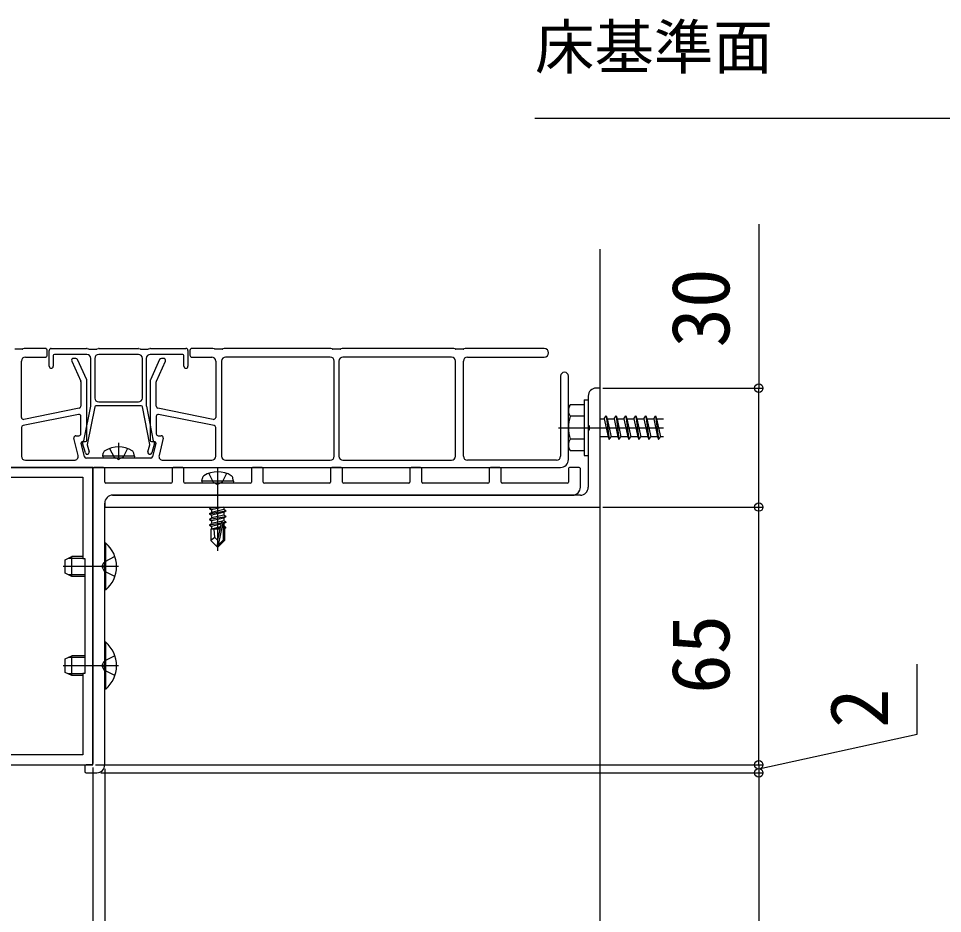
# Model space of a CAD drawing. Units: millimetres, scale not verified. Extents: x -875 to 875, y -1304 to 1296.
# Drawn here: x -334.8 to -101.6, y 373.9 to 599.6 of the extents above; entities that cross this region are included whole.
import ezdxf
from ezdxf.enums import TextEntityAlignment as Align

# ---------------------------------------------------------------- set-up
doc = ezdxf.new("R2010")
doc.units = ezdxf.units.MM
doc.header["$LTSCALE"] = 8
for name, color, linetype in [('0-1_USER1', 3, 'Continuous'), ('0-2_YKK_11', 7, 'Continuous'), ('0-4_YKK_12', 2, 'Continuous'), ('0-5_YKK_13', 4, 'Continuous'), ('0-6_YKK_D', 6, 'Continuous'), ('0-8_YSS_K', 3, 'Continuous')]:
    doc.layers.add(name, color=color, linetype=linetype)
doc.styles.add('ＭＳ ゴシック', font='')
doc.styles.get('ＭＳ ゴシック').set_extended_font_data('MS Gothic')

msp = doc.modelspace()

# ---------------------------------------------------------------- linework, layer by layer
at = {"layer": '0-2_YKK_11'}
for p, q in [((-193, 479.351), (-311, 479.351)), ((-313, 477.351), (-313, 476.351))]:
    msp.add_line(p, q, dxfattribs=at)
for points in [[(-313, 476.351), (-188, 476.351), (-188, 506.351), (-189, 506.351)], [(-191, 504.351), (-191, 497.093), (-190.813, 496.815), (-190.813, 495.888), (-191, 495.61), (-191, 481.351)]]:
    msp.add_lwpolyline(points, dxfattribs=at)
for points in [[(-316, 411.351), (-316, 486.351), (-391, 486.351), (-391, 411.351)], [(-339, 413.351), (-368, 413.351), (-368, 413.851), (-388.5, 413.851), (-388.5, 434.351), (-389, 434.351), (-389, 463.351), (-388.5, 463.351), (-388.5, 483.851), (-368, 483.851), (-368, 484.351), (-339, 484.351), (-339, 483.851), (-318.5, 483.851), (-318.5, 463.351), (-318, 463.351), (-318, 434.351), (-318.5, 434.351), (-318.5, 413.851), (-339, 413.851)]]:
    msp.add_lwpolyline(points, close=True, dxfattribs=at)
for centre, start, end in [((-189, 504.351), 90.00001, 179.99999), ((-193, 481.351), 270.00001, 359.99999), ((-311, 477.351), 90.00001, 179.99999)]:
    msp.add_arc(centre, 2, start, end, dxfattribs=at)
at = {"layer": '0-4_YKK_12'}
msp.add_line((358, 574.3), (-204.5, 574.3), dxfattribs=at)
at = {"layer": '0-5_YKK_13'}
for p, q in [((-333.823, 516.201), (-335.677, 516.201)), ((-333.32, 516.33), (-333.68, 516.222)), ((-328, 516.351), (-333.177, 516.351)), ((-327.5, 514.651), (-327.5, 515.851)), ((-327, 511.851), (-327, 515.851)), ((-326.5, 516.351), (-317.573, 516.351)), ((-317.43, 516.33), (-317.07, 516.222)), ((-316.927, 516.201), (-315.073, 516.201)), ((-314.93, 516.222), (-314.57, 516.33)), ((-314.427, 516.351), (-304.573, 516.351)), ((-304.43, 516.33), (-304.07, 516.222)), ((-303.927, 516.201), (-302.073, 516.201)), ((-301.93, 516.222), (-301.57, 516.33)), ((-301.427, 516.351), (-292.5, 516.351)), ((-292, 515.851), (-292, 511.851)), ((-291.5, 515.851), (-291.5, 514.651)), ((-285.823, 516.351), (-291, 516.351)), ((-285.32, 516.222), (-285.68, 516.33)), ((-283.323, 516.201), (-285.177, 516.201)), ((-282.82, 516.33), (-283.18, 516.222)), ((-256.073, 516.351), (-282.677, 516.351)), ((-255.57, 516.222), (-255.93, 516.33)), ((-253.573, 516.201), (-255.427, 516.201)), ((-253.07, 516.33), (-253.43, 516.222)), ((-225.073, 516.351), (-252.927, 516.351)), ((-224.57, 516.222), (-224.93, 516.33)), ((-222.573, 516.201), (-224.427, 516.201)), ((-222.07, 516.33), (-222.43, 516.222)), ((-202.1, 516.351), (-221.927, 516.351)), ((-334, 498.961), (-334, 513.151)), ((-333, 514.151), (-328, 514.151)), ((-326, 514.551), (-326, 511.851)), ((-317.5, 514.851), (-325.7, 514.851)), ((-321.326, 513.144), (-319.045, 508.125)), ((-320.322, 513.851), (-320.871, 513.851)), ((-317.545, 508.45), (-319.867, 513.558)), ((-316.5, 501.881), (-316.5, 513.851)), ((-315.5, 513.851), (-315.5, 503.851)), ((-303.5, 503.851), (-303.5, 513.851)), ((-302.5, 513.851), (-302.5, 501.881)), ((-293.3, 514.851), (-301.5, 514.851)), ((-299.133, 513.558), (-301.455, 508.439)), ((-299.955, 508.115), (-297.673, 513.145)), ((-298.129, 513.851), (-298.678, 513.851)), ((-293, 511.851), (-293, 514.551)), ((-291, 514.151), (-286, 514.151)), ((-285, 513.151), (-285, 498.961)), ((-283.5, 513.151), (-283.5, 489.151)), ((-256.1, 514.151), (-282.5, 514.151)), ((-255.1, 489.151), (-255.1, 513.151)), ((-253.9, 513.151), (-253.9, 489.151)), ((-225.5, 514.151), (-252.9, 514.151)), ((-224.5, 489.151), (-224.5, 513.151)), ((-222.5, 489.151), (-222.5, 513.151)), ((-221.5, 514.151), (-202.1, 514.151)), ((-317.5, 493.151), (-317.5, 508.243)), ((-301.5, 508.232), (-301.5, 493.151)), ((-198, 509.351), (-198, 489.151)), ((-196, 488.351), (-196, 509.351)), ((-319, 507.918), (-319, 501.761)), ((-300, 501.761), (-300, 507.908)), ((-319.402, 501.271), (-333.402, 498.471)), ((-318.263, 493.034), (-316.506, 501.822)), ((-315.528, 501.61), (-317.421, 492.149)), ((-303.766, 501.851), (-315.234, 501.851)), ((-314.5, 502.851), (-304.5, 502.851)), ((-301.579, 492.149), (-303.472, 501.61)), ((-302.494, 501.822), (-300.737, 493.034)), ((-285.598, 498.471), (-299.598, 501.271)), ((-196, 501.351), (-195.567, 502.101)), ((-196, 491.351), (-196, 501.351)), ((-192, 502.101), (-195.569, 502.101)), ((-192, 503.351), (-192, 489.351)), ((-192, 503.351), (-191, 503.351)), ((-192, 502.101), (-192, 490.601)), ((-191, 503.351), (-191, 489.351)), ((-319.598, 499.702), (-333.598, 496.902)), ((-319, 494.851), (-319, 499.212)), ((-300, 499.212), (-300, 494.851)), ((-285.402, 496.902), (-299.402, 499.702)), ((-192, 499.238), (-195.553, 499.238)), ((-186.5, 499.351), (-185.75, 493.351)), ((-184.5, 498.601), (-184, 499.351)), ((-184, 499.351), (-183.25, 493.351)), ((-184, 499.351), (-183.75, 498.601)), ((-181.5, 499.351), (-180.75, 493.351)), ((-179, 499.351), (-178.25, 493.351)), ((-176.5, 499.351), (-175.75, 493.351)), ((-174, 499.351), (-173.25, 493.351)), ((-188, 498.601), (-187, 498.601)), ((-186.25, 498.601), (-185.25, 494.101)), ((-186.25, 498.601), (-184.5, 498.601)), ((-184.5, 498.601), (-183.5, 494.101)), ((-183.75, 498.601), (-182.75, 494.101)), ((-183.75, 498.601), (-182, 498.601)), ((-181.25, 498.601), (-179.5, 498.601)), ((-181.25, 498.601), (-180.25, 494.101)), ((-178.75, 498.601), (-177, 498.601)), ((-178.75, 498.601), (-177.75, 494.101)), ((-176.25, 498.601), (-174.5, 498.601)), ((-176.25, 498.601), (-175.25, 494.101)), ((-173.75, 498.601), (-172, 498.601)), ((-173.75, 498.601), (-172.75, 494.101)), ((-334, 496.412), (-334, 489.151)), ((-320.266, 494.351), (-319.5, 494.351)), ((-299.5, 494.351), (-298.734, 494.351)), ((-285, 489.151), (-285, 496.412)), ((-198.5, 496.351), (-172, 496.351)), ((-319.716, 489.383), (-320.752, 493.736)), ((-318.091, 489.036), (-318.912, 492.482)), ((-318.62, 492.851), (-317.8, 492.851)), ((-317.88, 490.013), (-318.586, 492.462)), ((-317.415, 492.008), (-316.92, 490.29)), ((-309.5, 492.551), (-309.5, 488.651)), ((-302.08, 490.29), (-301.585, 492.008)), ((-301.2, 492.851), (-300.38, 492.851)), ((-300.414, 492.462), (-301.12, 490.013)), ((-300.088, 492.482), (-300.909, 489.036)), ((-298.248, 493.736), (-299.284, 489.383)), ((-192, 493.465), (-195.553, 493.465)), ((-186, 494.101), (-188, 494.101)), ((-183.5, 494.101), (-185.25, 494.101)), ((-183.5, 494.101), (-183.25, 493.351)), ((-183.25, 493.351), (-182.75, 494.101)), ((-181, 494.101), (-182.75, 494.101)), ((-178.5, 494.101), (-180.25, 494.101)), ((-176, 494.101), (-177.75, 494.101)), ((-173.5, 494.101), (-175.25, 494.101)), ((-172, 494.101), (-172.75, 494.101)), ((-313.5, 489.151), (-313.359, 489.954)), ((-305.5, 489.151), (-305.641, 489.954)), ((-196, 491.351), (-195.567, 490.601)), ((-195.569, 490.601), (-192, 490.601)), ((-333, 488.151), (-320.689, 488.151)), ((-310.02, 488.651), (-317.605, 488.651)), ((-305.5, 489.151), (-313.5, 489.151)), ((-313.5, 489.151), (-313.412, 488.651)), ((-305.588, 488.651), (-313.412, 488.651)), ((-301.395, 488.651), (-308.98, 488.651)), ((-305.5, 489.151), (-305.588, 488.651)), ((-298.311, 488.151), (-286, 488.151)), ((-282.5, 488.151), (-256.1, 488.151)), ((-252.9, 488.151), (-225.5, 488.151)), ((-199, 488.151), (-221.5, 488.151)), ((-192, 489.351), (-191, 489.351)), ((-394.5, 486.351), (-198, 486.351)), ((-316, 486.051), (-316, 411.651)), ((-313.3, 486.351), (-315.7, 486.351)), ((-313, 482.651), (-313, 486.051)), ((-296, 486.051), (-296, 482.651)), ((-293.3, 486.351), (-295.7, 486.351)), ((-293, 482.651), (-293, 486.051)), ((-284.5, 486.251), (-284.5, 465.351)), ((-276, 486.051), (-276, 482.651)), ((-273.3, 486.351), (-275.7, 486.351)), ((-273, 482.651), (-273, 486.051)), ((-256, 486.051), (-256, 482.651)), ((-253.3, 486.351), (-255.7, 486.351)), ((-253, 482.651), (-253, 486.051)), ((-236, 486.051), (-236, 482.651)), ((-233.3, 486.351), (-235.7, 486.351)), ((-233, 482.651), (-233, 486.051)), ((-216, 486.051), (-216, 482.651)), ((-213.3, 486.351), (-215.7, 486.351)), ((-213, 482.651), (-213, 486.051)), ((-196, 486.051), (-196, 482.651)), ((-193.3, 486.351), (-195.7, 486.351)), ((-193, 481.351), (-193, 486.051)), ((-288.5, 482.851), (-288.359, 483.654)), ((-280.5, 482.851), (-288.5, 482.851)), ((-288.5, 482.851), (-288.412, 482.351)), ((-280.5, 482.851), (-280.641, 483.654)), ((-280.5, 482.851), (-280.588, 482.351)), ((-296.3, 482.351), (-312.7, 482.351)), ((-276.3, 482.351), (-292.7, 482.351)), ((-280.588, 482.351), (-288.412, 482.351)), ((-256.3, 482.351), (-272.7, 482.351)), ((-236.3, 482.351), (-252.7, 482.351)), ((-216.3, 482.351), (-232.7, 482.351)), ((-196.3, 482.351), (-212.7, 482.351)), ((-311, 479.351), (-195, 479.351)), ((-313, 461.81), (-313, 477.351)), ((-284.5, 476.351), (-286.6, 476.001)), ((-286.6, 476.101), (-285.1, 476.351)), ((-286.6, 476.101), (-286.167, 476.351)), ((-286.6, 476.101), (-286.6, 476.001)), ((-286.6, 476.001), (-286.05, 475.684)), ((-283.094, 476.351), (-286.05, 475.684)), ((-282.95, 475.719), (-286.05, 475.019)), ((-286.05, 475.684), (-286.05, 475.019)), ((-282.95, 476.351), (-282.95, 475.719)), ((-282.4, 475.401), (-282.95, 475.719)), ((-286.6, 474.701), (-282.4, 475.401)), ((-282.4, 475.301), (-286.6, 474.601)), ((-286.6, 474.701), (-286.05, 475.019)), ((-286.6, 474.701), (-286.6, 474.601)), ((-286.6, 474.601), (-286.05, 474.284)), ((-286.6, 473.301), (-282.4, 474.001)), ((-282.4, 473.901), (-286.6, 473.201)), ((-286.6, 473.301), (-286.05, 473.619)), ((-286.6, 473.301), (-286.6, 473.201)), ((-282.95, 474.319), (-286.05, 473.619)), ((-286.05, 474.284), (-286.05, 473.619)), ((-282.95, 474.984), (-282.95, 474.319)), ((-282.4, 474.001), (-282.95, 474.319)), ((-282.95, 473.584), (-282.95, 472.919)), ((-282.4, 475.401), (-282.4, 475.301)), ((-282.4, 474.001), (-282.4, 473.901)), ((-286.6, 473.201), (-286.05, 472.884)), ((-286.6, 471.901), (-283.574, 472.406)), ((-283.602, 472.301), (-286.6, 471.801)), ((-286.6, 471.901), (-286.05, 472.219)), ((-286.6, 471.901), (-286.6, 471.801)), ((-286.6, 471.801), (-286.05, 471.484)), ((-282.95, 472.919), (-286.05, 472.219)), ((-286.05, 472.884), (-286.05, 472.219)), ((-283.66, 472.024), (-286.05, 471.484)), ((-286.05, 471.484), (-286.05, 470.819)), ((-283.805, 471.326), (-286.05, 470.819)), ((-283.865, 471.034), (-285.583, 470.751)), ((-283.59, 472.358), (-284.5, 467.973)), ((-283.168, 472.474), (-284.35, 466.776)), ((-283.168, 472.474), (-282.4, 472.601)), ((-282.4, 472.501), (-283.113, 472.383)), ((-282.95, 471.519), (-283.103, 471.484)), ((-283.1, 472.303), (-283.1, 468.026)), ((-282.5, 471.259), (-283.1, 471.16)), ((-282.5, 471.044), (-283.1, 470.927)), ((-282.4, 472.601), (-282.95, 472.919)), ((-282.95, 472.184), (-282.95, 471.519)), ((-282.5, 471.259), (-282.95, 471.519)), ((-282.5, 471.044), (-282.8, 470.871)), ((-282.5, 471.259), (-282.5, 471.044)), ((-282.4, 472.601), (-282.4, 472.501)), ((-286.2, 470.751), (-286.05, 470.819)), ((-286.2, 470.751), (-286.2, 467.901)), ((-283.924, 470.751), (-286.2, 470.751)), ((-285.243, 468.705), (-286.2, 467.901)), ((-283.92, 470.768), (-284.004, 470.751)), ((-282.8, 470.751), (-283.1, 470.751)), ((-282.8, 470.871), (-282.8, 467.901)), ((-313, 467.251), (-313, 455.451)), ((-312.752, 467.251), (-313, 467.251)), ((-312.752, 455.451), (-312.752, 467.251)), ((-284.65, 466.351), (-286.2, 467.901)), ((-284.5, 467.973), (-284.65, 466.351)), ((-284.65, 466.351), (-284.35, 466.351)), ((-284.5, 467.973), (-284.5, 466.351)), ((-283.1, 468.026), (-284.35, 466.776)), ((-284.35, 466.351), (-282.8, 467.901)), ((-284.35, 466.776), (-284.35, 466.351)), ((-323, 463.051), (-321.3, 463.851)), ((-323, 459.651), (-323, 463.051)), ((-318.389, 463.418), (-322.22, 463.418)), ((-318.5, 463.851), (-321.3, 463.851)), ((-321.3, 458.851), (-321.3, 463.851)), ((-313.744, 461.351), (-313.135, 462.496)), ((-310.417, 463.851), (-313.135, 462.496)), ((-309.5, 461.351), (-323.5, 461.351)), ((-321.3, 458.851), (-323, 459.651)), ((-318, 459.284), (-322.22, 459.284)), ((-313.744, 461.351), (-313.135, 460.206)), ((-310.417, 458.851), (-313.135, 460.206)), ((-313, 436.81), (-313, 460.893)), ((-318, 458.851), (-321.3, 458.851)), ((-312.752, 455.451), (-313, 455.451)), ((-313, 442.251), (-313, 430.451)), ((-312.752, 442.251), (-313, 442.251)), ((-312.752, 430.451), (-312.752, 442.251)), ((-323, 438.051), (-321.3, 438.851)), ((-318, 438.418), (-322.22, 438.418)), ((-318, 438.851), (-321.3, 438.851)), ((-321.3, 433.851), (-321.3, 438.851)), ((-310.417, 438.851), (-313.135, 437.496)), ((-309.5, 436.351), (-323.5, 436.351)), ((-323, 434.651), (-323, 438.051)), ((-313.744, 436.351), (-313.135, 437.496)), ((-313.744, 436.351), (-313.135, 435.206)), ((-321.3, 433.851), (-323, 434.651)), ((-318.389, 434.284), (-322.22, 434.284)), ((-318.5, 433.851), (-321.3, 433.851)), ((-310.417, 433.851), (-313.135, 435.206)), ((-313, 411.351), (-313, 435.893)), ((-313, 411.351), (-313, 435.893)), ((-312.752, 430.451), (-313, 430.451)), ((-318, 411.051), (-318, 409.651)), ((-316.3, 411.351), (-317.7, 411.351)), ((-317.7, 409.351), (-315, 409.351))]:
    msp.add_line(p, q, dxfattribs=at)
for points in [[(-304.5, 514.851), (-309.5, 514.851), (-314.5, 514.851)], [(-187, 498.601), (-186.5, 499.351), (-186.25, 498.601)], [(-182, 498.601), (-181.5, 499.351), (-181.25, 498.601)], [(-179.5, 498.601), (-179, 499.351), (-178.75, 498.601)], [(-177, 498.601), (-176.5, 499.351), (-176.25, 498.601)], [(-174.5, 498.601), (-174, 499.351), (-173.75, 498.601)], [(-187, 498.601), (-186, 494.101), (-185.75, 493.351), (-185.25, 494.101)], [(-182, 498.601), (-181, 494.101), (-180.75, 493.351), (-180.25, 494.101)], [(-179.5, 498.601), (-178.5, 494.101), (-178.25, 493.351), (-177.75, 494.101)], [(-177, 498.601), (-176, 494.101), (-175.75, 493.351), (-175.25, 494.101)], [(-174.5, 498.601), (-173.5, 494.101), (-173.25, 493.351), (-172.75, 494.101)], [(-311.758, 491.147), (-310.645, 488.914), (-310.151, 488.651)], [(-307.242, 491.147), (-308.355, 488.914), (-308.849, 488.651)], [(-286.758, 484.847), (-285.645, 482.614), (-284.5, 482.006)], [(-282.242, 484.847), (-283.355, 482.614), (-284.5, 482.006)], [(-282.4, 475.301), (-282.95, 474.984), (-286.05, 474.284)], [(-282.4, 473.901), (-282.95, 473.584), (-286.05, 472.884)], [(-282.4, 472.501), (-282.95, 472.184), (-283.1, 472.15)], [(-284.5, 467.973), (-285.243, 468.705), (-285.4, 470.751)]]:
    msp.add_lwpolyline(points, dxfattribs=at)
for centre, radius, start, end in [((-333.823, 516.701), 0.5, 270, 286.69924), ((-333.177, 515.851), 0.5, 90, 106.69924), ((-328, 515.851), 0.5, 0, 90), ((-326.5, 515.851), 0.5, 90, 180), ((-317.573, 515.851), 0.5, 73.30076, 90), ((-316.927, 516.701), 0.5, 253.30076, 270), ((-315.073, 516.701), 0.5, 270, 286.69924), ((-314.427, 515.851), 0.5, 90, 106.69924), ((-304.573, 515.851), 0.5, 73.30076, 90), ((-303.927, 516.701), 0.5, 253.30076, 270), ((-302.073, 516.701), 0.5, 270, 286.69924), ((-301.427, 515.851), 0.5, 90, 106.69924), ((-292.5, 515.851), 0.5, 0, 90), ((-291, 515.851), 0.5, 90, 180), ((-285.823, 515.851), 0.5, 73.30076, 90), ((-285.177, 516.701), 0.5, 253.30076, 270), ((-283.323, 516.701), 0.5, 270, 286.69924), ((-282.677, 515.851), 0.5, 90, 106.69924), ((-256.073, 515.851), 0.5, 73.30076, 90), ((-255.427, 516.701), 0.5, 253.30076, 270), ((-253.573, 516.701), 0.5, 270, 286.69924), ((-252.927, 515.851), 0.5, 90, 106.69924), ((-225.073, 515.851), 0.5, 73.30076, 90), ((-224.427, 516.701), 0.5, 253.30076, 270), ((-222.573, 516.701), 0.5, 270, 286.69924), ((-221.927, 515.851), 0.5, 90, 106.69924), ((-202.1, 515.251), 1.1, 270, 90), ((-333, 513.151), 1, 90, 180), ((-328, 514.651), 0.5, 270, 0), ((-325.7, 514.551), 0.3, 90, 180), ((-320.871, 513.351), 0.5, 90, 204.44395), ((-320.322, 513.351), 0.5, 24.44395, 90), ((-317.5, 513.851), 1, 0, 90), ((-314.5, 513.851), 1, 90, 180), ((-304.5, 513.851), 1, 0, 90), ((-301.5, 513.851), 1, 90, 180), ((-298.678, 513.351), 0.5, 90, 155.5983), ((-298.129, 513.351), 0.5, 335.5983, 90), ((-293.3, 514.551), 0.3, 360, 90), ((-291, 514.651), 0.5, 180, 270), ((-286, 513.151), 1, 0, 90), ((-282.5, 513.151), 1, 90, 180), ((-256.1, 513.151), 1, 0, 90), ((-252.9, 513.151), 1, 90, 180), ((-225.5, 513.151), 1, 0, 90), ((-221.5, 513.151), 1, 90, 180), ((-326.5, 511.851), 0.5, 180, 270), ((-326.5, 511.851), 0.5, 270, 0), ((-292.5, 511.851), 0.5, 180, 270), ((-292.5, 511.851), 0.5, 270, 0), ((-318, 508.243), 0.5, 0, 24.44395), ((-301, 508.232), 0.5, 155.5983, 180), ((-197, 509.351), 1, 0, 180), ((-319.5, 507.918), 0.5, 360, 24.44395), ((-299.5, 507.908), 0.5, 155.5983, 180), ((-314.5, 503.851), 1, 180, 270), ((-304.5, 503.851), 1, 270, 360), ((-319.5, 501.761), 0.5, 281.30993, 0), ((-316.8, 501.881), 0.3, 348.69007, 0), ((-315.234, 501.551), 0.3, 90, 168.69007), ((-303.766, 501.551), 0.3, 11.30993, 90), ((-302.2, 501.881), 0.3, 180, 191.30993), ((-299.5, 501.761), 0.5, 180, 258.69007), ((-193.444, 500.682), 2.556, 146.25178, 214.38425), ((-333.5, 498.961), 0.5, 180, 281.30993), ((-319.5, 499.212), 0.5, 0, 101.30993), ((-299.5, 499.212), 0.5, 78.69007, 180), ((-285.5, 498.961), 0.5, 258.69007, 0), ((-186.447, 496.351), 9.553, 162.41205, 197.58795), ((-333.5, 496.412), 0.5, 101.30993, 180), ((-285.5, 496.412), 0.5, 360, 78.69007), ((-320.266, 493.851), 0.5, 90, 193.3925), ((-319.5, 494.851), 0.5, 270, 0), ((-299.5, 494.851), 0.5, 180, 270), ((-298.734, 493.851), 0.5, 346.6075, 90), ((-318.62, 492.551), 0.3, 90, 193.3925), ((-318.3, 492.551), 0.3, 114.827, 197.33887), ((-318.558, 493.093), 0.3, 296.01796, 348.69007), ((-317.8, 493.151), 0.3, 270, 0), ((-317.126, 492.091), 0.3, 168.69007, 196.079), ((-301.874, 492.091), 0.3, 343.921, 11.30993), ((-301.2, 493.151), 0.3, 180, 270), ((-300.442, 493.093), 0.3, 191.30993, 243.98204), ((-300.7, 492.551), 0.3, 342.66113, 65.173), ((-300.38, 492.551), 0.3, 346.6075, 90), ((-193.444, 492.021), 2.556, 145.61575, 213.74822), ((-317.4, 490.151), 0.5, 196.079, 16.079), ((-312.472, 489.798), 0.9, 122.05588, 170), ((-309.5, 485.051), 6.5, 57.94412, 122.05588), ((-306.528, 489.798), 0.9, 10, 57.94412), ((-301.6, 490.151), 0.5, 163.921, 343.921), ((-333, 489.151), 1, 180, 270), ((-320.689, 489.151), 1, 270, 13.3925), ((-317.605, 489.151), 0.5, 193.3925, 270), ((-311.25, 488.451), 0.2, 89.92103, 90), ((-310.02, 488.351), 0.3, 30, 90), ((-309.5, 488.651), 0.3, 210, 330), ((-308.98, 488.351), 0.3, 90, 150), ((-301.395, 489.151), 0.5, 270, 346.6075), ((-298.311, 489.151), 1, 166.6075, 270), ((-286, 489.151), 1, 270, 0), ((-282.5, 489.151), 1, 180, 270), ((-256.1, 489.151), 1, 270, 0), ((-252.9, 489.151), 1, 180, 270), ((-225.5, 489.151), 1, 270, 0), ((-221.5, 489.151), 1, 180, 270), ((-199, 489.151), 1, 270, 0), ((-198, 488.351), 2, 270, 0), ((-315.7, 486.051), 0.3, 90, 180), ((-313.3, 486.051), 0.3, 0, 90), ((-295.7, 486.051), 0.3, 90, 180), ((-293.3, 486.051), 0.3, 0, 90), ((-284.5, 478.751), 6.5, 57.94412, 122.05588), ((-275.7, 486.051), 0.3, 90, 180), ((-273.3, 486.051), 0.3, 0, 90), ((-255.7, 486.051), 0.3, 90, 180), ((-253.3, 486.051), 0.3, 0, 90), ((-235.7, 486.051), 0.3, 90, 180), ((-233.3, 486.051), 0.3, 0, 90), ((-215.7, 486.051), 0.3, 90, 180), ((-213.3, 486.051), 0.3, 0, 90), ((-195.7, 486.051), 0.3, 90, 180), ((-193.3, 486.051), 0.3, 0, 90), ((-312.7, 482.651), 0.3, 180, 270), ((-296.3, 482.651), 0.3, 270, 0), ((-292.7, 482.651), 0.3, 180, 270), ((-287.472, 483.498), 0.9, 122.05588, 170), ((-281.528, 483.498), 0.9, 10, 57.94412), ((-276.3, 482.651), 0.3, 270, 0), ((-272.7, 482.651), 0.3, 180, 270), ((-256.3, 482.651), 0.3, 270, 0), ((-252.7, 482.651), 0.3, 180, 270), ((-236.3, 482.651), 0.3, 270, 0), ((-232.7, 482.651), 0.3, 180, 270), ((-216.3, 482.651), 0.3, 270, 0), ((-212.7, 482.651), 0.3, 180, 270), ((-196.3, 482.651), 0.3, 270, 0), ((-195, 481.351), 2, 270, 0), ((-311, 477.351), 2, 90, 180), ((-283.348, 472.303), 0.248, 0, 167.19096), ((-317.7, 461.351), 7.7, 309.98312, 50.01688), ((-313, 461.351), 0.3, 113.57818, 246.42182), ((-313.2, 461.81), 0.2, 293.57818, 0), ((-313.2, 460.893), 0.2, 360, 66.42182), ((-317.7, 436.351), 7.7, 309.98312, 50.01688), ((-313, 436.351), 0.3, 113.57818, 246.42182), ((-313.2, 436.81), 0.2, 293.57818, 0), ((-313.2, 435.893), 0.2, 360, 66.42182), ((-317.7, 411.051), 0.3, 90, 180), ((-316.3, 411.651), 0.3, 270, 0), ((-315, 411.351), 2, 270, 0), ((-317.7, 409.651), 0.3, 180, 270)]:
    msp.add_arc(centre, radius, start, end, dxfattribs=at)
at = {"layer": '0-6_YKK_D'}
for p, q in [((-148, 547.647), (-148, 506.351)), ((-187.3, 506.351), (-147, 506.351)), ((-148, 476.351), (-148, 506.351)), ((-187.3, 476.351), (-147, 476.351)), ((-187.3, 476.351), (-147, 476.351)), ((-148, 411.351), (-148, 476.351)), ((-148, 411.351), (-148, 415.651)), ((-316, 410.651), (-316, 205.351)), ((-316, 410.651), (-316, 205.351)), ((-315.3, 411.351), (-147, 411.351)), ((-313, 410.351), (-313, 205.351)), ((-313, 410.351), (-313, 205.351)), ((-178, 411.351), (-147, 411.351)), ((-148, 411.351), (-148, 409.351)), ((-148, 411.351), (-148, 409.351)), ((-314, 409.351), (-147, 409.351)), ((-314, 409.351), (-147, 409.351)), ((-148, 409.351), (-148, 405.051)), ((-148, 409.351), (-148, 286.581))]:
    msp.add_line(p, q, dxfattribs=at)
msp.add_lwpolyline([(-148, 410.351), (-108, 419.127), (-108, 436.718)], dxfattribs=at)
for centre in [(-148, 506.351), (-148, 476.351), (-148, 476.351), (-148, 411.351), (-148, 411.351), (-148, 409.351), (-148, 409.351)]:
    msp.add_circle(centre, 1.075, dxfattribs=at)
at = {"layer": '0-8_YSS_K'}
msp.add_line((-188, 358.682), (-188, 541.351), dxfattribs=at)

# ---------------------------------------------------------------- texts
at = {"layer": '0-1_USER1', "style": 'ＭＳ ゴシック'}
msp.add_text('床基準面', height=11, dxfattribs=at).set_placement((-204.449, 583.573), align=Align.BOTTOM_LEFT)
at = {"layer": '0-6_YKK_D', "style": 'ＭＳ ゴシック'}
for s, p in [('30', (-151, 516.579)), ('65', (-151, 429.249)), ('2', (-111, 420.65))]:
    msp.add_text(s, height=14.66, rotation=90, dxfattribs=at).set_placement(p, align=Align.BOTTOM_LEFT)

doc.saveas('drawing.dxf')
